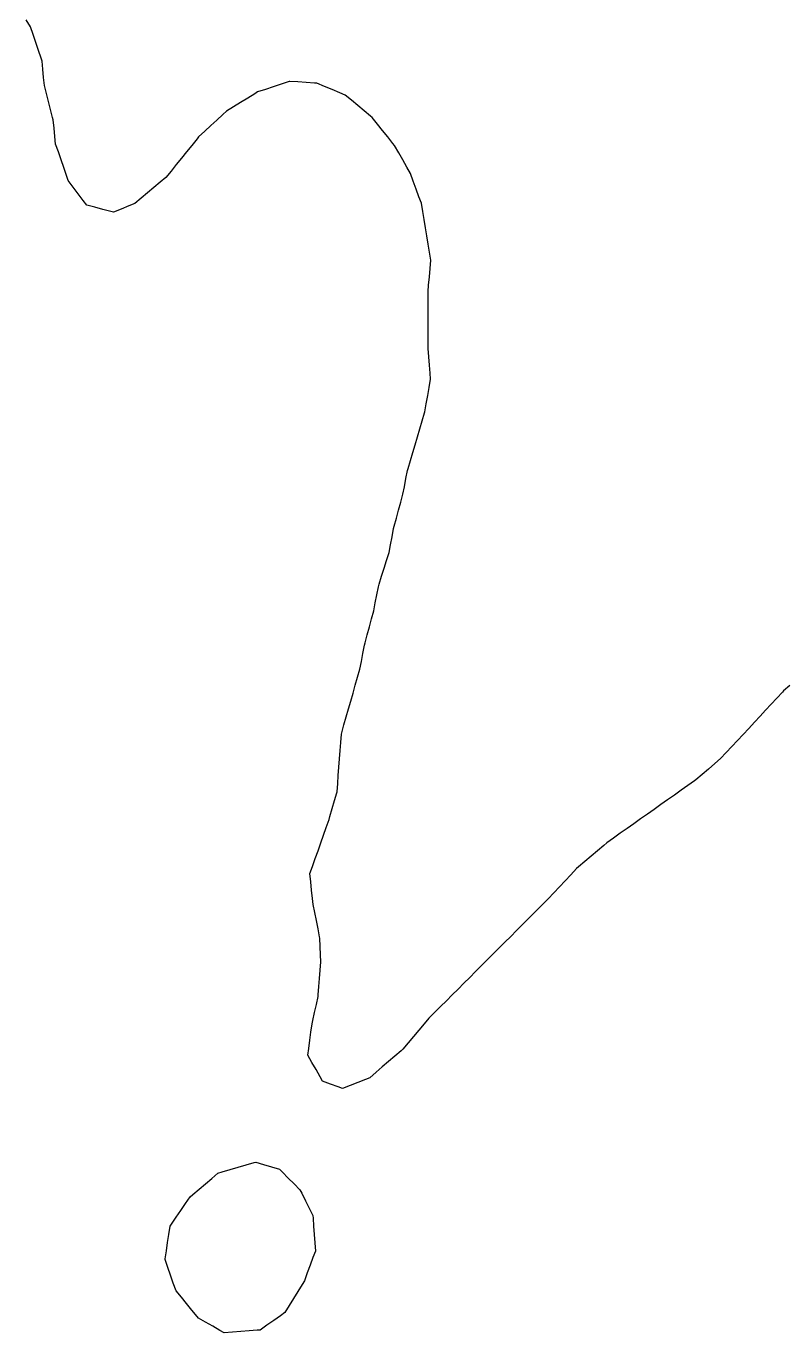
# Model space of a CAD drawing. Header units: millimetres. Extents: x 0 to 2762, y 6 to 2482.
# Drawn here: x 1916.2 to 2007.8, y 1104.9 to 1262.9 of the extents above; entities that cross this region are included whole.
import ezdxf

# ---------------------------------------------------------------- set-up
doc = ezdxf.new("R2010")
doc.units = ezdxf.units.MM
for name, color, linetype in [('ALL_HOLES', 1, 'Continuous'), ('OUTLINE_ISLAND_01_HOLE_58', 1, 'Continuous'), ('OUTLINE_ISLAND_01_HOLE_96', 1, 'Continuous')]:
    doc.layers.add(name, color=color, linetype=linetype)

msp = doc.modelspace()

# ---------------------------------------------------------------- linework, layer by layer
at = {"layer": 'ALL_HOLES'}
msp.add_lwpolyline([(2008.4441, 1183.1576), (2007.6775, 1182.5155), (2007.5497, 1182.3782), (2006.8684, 1181.6462), (2006.1871, 1180.9142), (2005.5058, 1180.1823), (2004.8244, 1179.4503), (2004.1431, 1178.7183), (2003.4618, 1177.9863), (2002.7804, 1177.2544), (2002.0991, 1176.5224), (2001.4178, 1175.7904), (2000.7364, 1175.0584), (2000.0551, 1174.3265), (1999.3584, 1173.727), (1998.6004, 1173.0747), (1997.8424, 1172.4225), (1997.0844, 1171.7702), (1996.9269, 1171.6588), (1996.1104, 1171.0814), (1995.294, 1170.5039), (1994.4776, 1169.9265), (1993.6611, 1169.3491), (1992.8447, 1168.7716), (1992.0283, 1168.1942), (1991.2118, 1167.6167), (1990.3954, 1167.0393), (1989.579, 1166.4619), (1988.7625, 1165.8844), (1987.9461, 1165.307), (1987.1297, 1164.7295), (1986.3132, 1164.1521), (1985.944, 1163.8416), (1985.1787, 1163.1979), (1984.4135, 1162.5542), (1983.6482, 1161.9105), (1982.8829, 1161.2668), (1982.6629, 1161.033), (1981.9775, 1160.3048), (1981.2922, 1159.5765), (1980.6069, 1158.8483), (1979.9215, 1158.1201), (1979.2362, 1157.3918), (1978.9424, 1157.0975), (1978.2359, 1156.3898), (1977.5294, 1155.6821), (1976.8229, 1154.9744), (1976.1164, 1154.2666), (1975.4099, 1153.5589), (1974.7034, 1152.8512), (1973.9969, 1152.1435), (1973.2904, 1151.4358), (1972.5839, 1150.7281), (1971.8774, 1150.0203), (1971.1709, 1149.3126), (1970.4644, 1148.6049), (1969.7579, 1147.8972), (1969.0514, 1147.1895), (1968.3449, 1146.4818), (1967.6384, 1145.774), (1966.9319, 1145.0663), (1966.2255, 1144.3586), (1965.519, 1143.6509), (1964.8125, 1142.9432), (1964.2462, 1142.2716), (1963.6016, 1141.5071), (1962.957, 1140.7426), (1962.3124, 1139.9781), (1961.6678, 1139.2135), (1961.4612, 1139.0348), (1960.7048, 1138.3806), (1959.9485, 1137.7264), (1959.1922, 1137.0722), (1958.4359, 1136.418), (1957.6796, 1135.7638), (1957.1725, 1135.5621), (1956.2433, 1135.1924), (1955.3142, 1134.8228), (1954.385, 1134.4532), (1953.8588, 1134.6464), (1952.9201, 1134.9911), (1951.9814, 1135.3357), (1951.6773, 1135.8765), (1951.1872, 1136.7482), (1950.6971, 1137.6198), (1950.2069, 1138.4915), (1950.3132, 1139.2936), (1950.4445, 1140.2849), (1950.5758, 1141.2762), (1950.7071, 1142.2676), (1950.7953, 1142.6632), (1951.013, 1143.6392), (1951.2306, 1144.6152), (1951.4482, 1145.5913), (1951.4631, 1145.778), (1951.5427, 1146.7748), (1951.6222, 1147.7716), (1951.7018, 1148.7685), (1951.7814, 1149.7653), (1951.7451, 1150.6176), (1951.7026, 1151.6167), (1951.6601, 1152.6158), (1951.6254, 1152.7881), (1951.4283, 1153.7685), (1951.2311, 1154.7489), (1951.034, 1155.7293), (1950.8369, 1156.7096), (1950.7617, 1157.4438), (1950.6598, 1158.4386), (1950.558, 1159.4334), (1950.4561, 1160.4282), (1950.7669, 1161.309), (1951.0997, 1162.252), (1951.4325, 1163.195), (1951.7653, 1164.138), (1952.0981, 1165.081), (1952.4309, 1166.024), (1952.7637, 1166.967), (1952.8722, 1167.3347), (1953.1553, 1168.2938), (1953.4385, 1169.2529), (1953.7216, 1170.2119), (1953.729, 1170.3109), (1953.8034, 1171.3082), (1953.8778, 1172.3054), (1953.9523, 1173.3026), (1954.0267, 1174.2998), (1954.1011, 1175.2971), (1954.1755, 1176.2943), (1954.25, 1177.2915), (1954.2934, 1177.4442), (1954.5671, 1178.406), (1954.8408, 1179.3678), (1955.1145, 1180.3296), (1955.3882, 1181.2914), (1955.6618, 1182.2532), (1955.9355, 1183.2151), (1956.2092, 1184.1769), (1956.4829, 1185.1387), (1956.6621, 1186.0734), (1956.8504, 1187.0555), (1957.0387, 1188.0376), (1957.1204, 1188.3395), (1957.3816, 1189.3048), (1957.6428, 1190.2701), (1957.904, 1191.2353), (1958.1652, 1192.2006), (1958.3455, 1193.1429), (1958.5335, 1194.1251), (1958.7215, 1195.1073), (1958.8189, 1195.4205), (1959.1158, 1196.3754), (1959.4127, 1197.3303), (1959.7097, 1198.2852), (1960.0066, 1199.2401), (1960.1847, 1200.1662), (1960.3735, 1201.1482), (1960.5623, 1202.1302), (1960.6395, 1202.4157), (1960.9006, 1203.381), (1961.1616, 1204.3463), (1961.4226, 1205.3116), (1961.6837, 1206.277), (1961.8582, 1207.1856), (1962.0468, 1208.1676), (1962.2354, 1209.1497), (1962.3098, 1209.3986), (1962.5958, 1210.3568), (1962.8819, 1211.315), (1963.168, 1212.2733), (1963.4541, 1213.2315), (1963.7402, 1214.1897), (1964.0263, 1215.1479), (1964.3124, 1216.1061), (1964.3359, 1216.2429), (1964.5058, 1217.2284), (1964.6757, 1218.2138), (1964.8455, 1219.1993), (1965.0154, 1220.1848), (1964.9607, 1220.9049), (1964.8849, 1221.902), (1964.8091, 1222.8991), (1964.7334, 1223.8963), (1964.7325, 1224.8064), (1964.7316, 1225.8064), (1964.7306, 1226.8064), (1964.7296, 1227.8064), (1964.7287, 1228.8064), (1964.7277, 1229.8064), (1964.7268, 1230.8064), (1964.7949, 1231.5692), (1964.8838, 1232.5652), (1964.9727, 1233.5612), (1965.0616, 1234.5573), (1964.8993, 1235.5332), (1964.7353, 1236.5197), (1964.5712, 1237.5061), (1964.4072, 1238.4926), (1964.2432, 1239.4791), (1964.0791, 1240.4655), (1963.9151, 1241.452), (1963.6274, 1242.2274), (1963.2795, 1243.1649), (1962.9317, 1244.1025), (1962.5838, 1245.04), (1962.1526, 1245.8103), (1961.6641, 1246.6829), (1961.1756, 1247.5555), (1960.6871, 1248.428), (1960.4803, 1248.6844), (1959.8523, 1249.4626), (1959.2243, 1250.2408), (1958.5963, 1251.019), (1957.9683, 1251.7972), (1957.7686, 1251.9648), (1957.0026, 1252.6076), (1956.2366, 1253.2505), (1955.4706, 1253.8933), (1954.7046, 1254.5361), (1954.0513, 1254.8078), (1953.1279, 1255.1918), (1952.2046, 1255.5757), (1951.2812, 1255.9597), (1951.001, 1255.9782), (1950.0031, 1256.0439), (1949.0053, 1256.1096), (1948.0075, 1256.1754), (1947.9309, 1256.1504), (1946.9803, 1255.84), (1946.0297, 1255.5296), (1945.0791, 1255.2192), (1944.1284, 1254.9089), (1943.7843, 1254.6957), (1942.9343, 1254.1689), (1942.0843, 1253.6422), (1941.2342, 1253.1155), (1940.3842, 1252.5888), (1939.9509, 1252.1891), (1939.2158, 1251.5111), (1938.4808, 1250.8331), (1937.7457, 1250.155), (1937.0107, 1249.477), (1936.8124, 1249.231), (1936.1848, 1248.4525), (1935.5571, 1247.674), (1934.9295, 1246.8955), (1934.3019, 1246.117), (1933.6743, 1245.3385), (1933.0467, 1244.5599), (1932.3591, 1243.9872), (1931.5908, 1243.3472), (1930.8225, 1242.7071), (1930.0541, 1242.067), (1929.2858, 1241.427), (1928.5641, 1241.1294), (1927.6396, 1240.7482), (1926.7151, 1240.367), (1926.3979, 1240.4509), (1925.4311, 1240.7066), (1924.4644, 1240.9623), (1923.4976, 1241.218), (1923.0588, 1241.8037), (1922.4592, 1242.6039), (1921.8595, 1243.4042), (1921.2599, 1244.2045), (1921.0445, 1244.8264), (1920.7173, 1245.7713), (1920.3901, 1246.7163), (1920.0629, 1247.6612), (1919.7357, 1248.6062), (1919.6435, 1249.5264), (1919.5438, 1250.5214), (1919.4441, 1251.5164), (1919.3678, 1251.8152), (1919.1203, 1252.7841), (1918.8728, 1253.753), (1918.6253, 1254.7219), (1918.3778, 1255.6908), (1918.2853, 1256.6439), (1918.1887, 1257.6392), (1918.0921, 1258.6346), (1917.9728, 1258.9873), (1917.6524, 1259.9345), (1917.3319, 1260.8818), (1917.0115, 1261.8291), (1916.6911, 1262.7764), (1916.1709, 1263.6178)], dxfattribs=at)
msp.add_lwpolyline([(1943.8986, 1125.5564), (1944.8564, 1125.269), (1945.8143, 1124.9817), (1946.7721, 1124.6943), (1947.1208, 1124.3461), (1947.8285, 1123.6395), (1948.5361, 1122.9329), (1949.2437, 1122.2263), (1949.4612, 1121.795), (1949.9113, 1120.902), (1950.3614, 1120.009), (1950.8116, 1119.116), (1950.8331, 1118.8047), (1950.9021, 1117.8071), (1950.9711, 1116.8095), (1951.0401, 1115.8119), (1951.1091, 1114.8143), (1950.8224, 1114.042), (1950.4743, 1113.1045), (1950.1263, 1112.1671), (1949.7782, 1111.2296), (1949.5107, 1110.7892), (1948.9916, 1109.9345), (1948.4725, 1109.0798), (1947.9534, 1108.2251), (1947.4343, 1107.3704), (1946.8934, 1106.9919), (1946.0741, 1106.4186), (1945.2548, 1105.8453), (1944.4354, 1105.2719), (1944.0917, 1105.2447), (1943.0948, 1105.1656), (1942.098, 1105.0866), (1941.1011, 1105.0075), (1940.1042, 1104.9284), (1939.5886, 1105.2231), (1938.7204, 1105.7193), (1937.8522, 1106.2156), (1936.984, 1106.7118), (1936.8203, 1106.9115), (1936.1862, 1107.6848), (1935.5522, 1108.4581), (1934.9182, 1109.2314), (1934.2841, 1110.0047), (1934.2829, 1110.0083), (1933.9493, 1110.951), (1933.6158, 1111.8937), (1933.2822, 1112.8365), (1932.9487, 1113.7792), (1932.9617, 1113.8668), (1933.1091, 1114.8559), (1933.2565, 1115.8449), (1933.4039, 1116.834), (1933.5514, 1117.8231), (1933.7297, 1118.0813), (1934.298, 1118.9042), (1934.8662, 1119.727), (1935.4345, 1120.5499), (1936.0027, 1121.3727), (1936.3111, 1121.6376), (1937.0696, 1122.2892), (1937.8281, 1122.9409), (1938.5866, 1123.5926), (1939.3451, 1124.2442), (1939.8572, 1124.3918), (1940.8181, 1124.6687), (1941.779, 1124.9456), (1942.7399, 1125.2225), (1943.7008, 1125.4994)], close=True, dxfattribs=at)
at = {"layer": 'OUTLINE_ISLAND_01_HOLE_58'}
msp.add_lwpolyline([(1943.8986, 1125.5564), (1944.8564, 1125.269), (1945.8143, 1124.9817), (1946.7721, 1124.6943), (1947.1208, 1124.3461), (1947.8285, 1123.6395), (1948.5361, 1122.9329), (1949.2437, 1122.2263), (1949.4612, 1121.795), (1949.9113, 1120.902), (1950.3614, 1120.009), (1950.8116, 1119.116), (1950.8331, 1118.8047), (1950.9021, 1117.8071), (1950.9711, 1116.8095), (1951.0401, 1115.8119), (1951.1091, 1114.8143), (1950.8224, 1114.042), (1950.4743, 1113.1045), (1950.1263, 1112.1671), (1949.7782, 1111.2296), (1949.5107, 1110.7892), (1948.9916, 1109.9345), (1948.4725, 1109.0798), (1947.9534, 1108.2251), (1947.4343, 1107.3704), (1946.8934, 1106.9919), (1946.0741, 1106.4186), (1945.2548, 1105.8453), (1944.4354, 1105.2719), (1944.0917, 1105.2447), (1943.0948, 1105.1656), (1942.098, 1105.0866), (1941.1011, 1105.0075), (1940.1042, 1104.9284), (1939.5886, 1105.2231), (1938.7204, 1105.7193), (1937.8522, 1106.2156), (1936.984, 1106.7118), (1936.8203, 1106.9115), (1936.1862, 1107.6848), (1935.5522, 1108.4581), (1934.9182, 1109.2314), (1934.2841, 1110.0047), (1934.2829, 1110.0083), (1933.9493, 1110.951), (1933.6158, 1111.8937), (1933.2822, 1112.8365), (1932.9487, 1113.7792), (1932.9617, 1113.8668), (1933.1091, 1114.8559), (1933.2565, 1115.8449), (1933.4039, 1116.834), (1933.5514, 1117.8231), (1933.7297, 1118.0813), (1934.298, 1118.9042), (1934.8662, 1119.727), (1935.4345, 1120.5499), (1936.0027, 1121.3727), (1936.3111, 1121.6376), (1937.0696, 1122.2892), (1937.8281, 1122.9409), (1938.5866, 1123.5926), (1939.3451, 1124.2442), (1939.8572, 1124.3918), (1940.8181, 1124.6687), (1941.779, 1124.9456), (1942.7399, 1125.2225), (1943.7008, 1125.4994)], close=True, dxfattribs=at)
at = {"layer": 'OUTLINE_ISLAND_01_HOLE_96'}
msp.add_lwpolyline([(2008.4441, 1183.1576), (2007.6775, 1182.5155), (2007.5497, 1182.3782), (2006.8684, 1181.6462), (2006.1871, 1180.9142), (2005.5058, 1180.1823), (2004.8244, 1179.4503), (2004.1431, 1178.7183), (2003.4618, 1177.9863), (2002.7804, 1177.2544), (2002.0991, 1176.5224), (2001.4178, 1175.7904), (2000.7364, 1175.0584), (2000.0551, 1174.3265), (1999.3584, 1173.727), (1998.6004, 1173.0747), (1997.8424, 1172.4225), (1997.0844, 1171.7702), (1996.9269, 1171.6588), (1996.1104, 1171.0814), (1995.294, 1170.5039), (1994.4776, 1169.9265), (1993.6611, 1169.3491), (1992.8447, 1168.7716), (1992.0283, 1168.1942), (1991.2118, 1167.6167), (1990.3954, 1167.0393), (1989.579, 1166.4619), (1988.7625, 1165.8844), (1987.9461, 1165.307), (1987.1297, 1164.7295), (1986.3132, 1164.1521), (1985.944, 1163.8416), (1985.1787, 1163.1979), (1984.4135, 1162.5542), (1983.6482, 1161.9105), (1982.8829, 1161.2668), (1982.6629, 1161.033), (1981.9775, 1160.3048), (1981.2922, 1159.5765), (1980.6069, 1158.8483), (1979.9215, 1158.1201), (1979.2362, 1157.3918), (1978.9424, 1157.0975), (1978.2359, 1156.3898), (1977.5294, 1155.6821), (1976.8229, 1154.9744), (1976.1164, 1154.2666), (1975.4099, 1153.5589), (1974.7034, 1152.8512), (1973.9969, 1152.1435), (1973.2904, 1151.4358), (1972.5839, 1150.7281), (1971.8774, 1150.0203), (1971.1709, 1149.3126), (1970.4644, 1148.6049), (1969.7579, 1147.8972), (1969.0514, 1147.1895), (1968.3449, 1146.4818), (1967.6384, 1145.774), (1966.9319, 1145.0663), (1966.2255, 1144.3586), (1965.519, 1143.6509), (1964.8125, 1142.9432), (1964.2462, 1142.2716), (1963.6016, 1141.5071), (1962.957, 1140.7426), (1962.3124, 1139.9781), (1961.6678, 1139.2135), (1961.4612, 1139.0348), (1960.7048, 1138.3806), (1959.9485, 1137.7264), (1959.1922, 1137.0722), (1958.4359, 1136.418), (1957.6796, 1135.7638), (1957.1725, 1135.5621), (1956.2433, 1135.1924), (1955.3142, 1134.8228), (1954.385, 1134.4532), (1953.8588, 1134.6464), (1952.9201, 1134.9911), (1951.9814, 1135.3357), (1951.6773, 1135.8765), (1951.1872, 1136.7482), (1950.6971, 1137.6198), (1950.2069, 1138.4915), (1950.3132, 1139.2936), (1950.4445, 1140.2849), (1950.5758, 1141.2762), (1950.7071, 1142.2676), (1950.7953, 1142.6632), (1951.013, 1143.6392), (1951.2306, 1144.6152), (1951.4482, 1145.5913), (1951.4631, 1145.778), (1951.5427, 1146.7748), (1951.6222, 1147.7716), (1951.7018, 1148.7685), (1951.7814, 1149.7653), (1951.7451, 1150.6176), (1951.7026, 1151.6167), (1951.6601, 1152.6158), (1951.6254, 1152.7881), (1951.4283, 1153.7685), (1951.2311, 1154.7489), (1951.034, 1155.7293), (1950.8369, 1156.7096), (1950.7617, 1157.4438), (1950.6598, 1158.4386), (1950.558, 1159.4334), (1950.4561, 1160.4282), (1950.7669, 1161.309), (1951.0997, 1162.252), (1951.4325, 1163.195), (1951.7653, 1164.138), (1952.0981, 1165.081), (1952.4309, 1166.024), (1952.7637, 1166.967), (1952.8722, 1167.3347), (1953.1553, 1168.2938), (1953.4385, 1169.2529), (1953.7216, 1170.2119), (1953.729, 1170.3109), (1953.8034, 1171.3082), (1953.8778, 1172.3054), (1953.9523, 1173.3026), (1954.0267, 1174.2998), (1954.1011, 1175.2971), (1954.1755, 1176.2943), (1954.25, 1177.2915), (1954.2934, 1177.4442), (1954.5671, 1178.406), (1954.8408, 1179.3678), (1955.1145, 1180.3296), (1955.3882, 1181.2914), (1955.6618, 1182.2532), (1955.9355, 1183.2151), (1956.2092, 1184.1769), (1956.4829, 1185.1387), (1956.6621, 1186.0734), (1956.8504, 1187.0555), (1957.0387, 1188.0376), (1957.1204, 1188.3395), (1957.3816, 1189.3048), (1957.6428, 1190.2701), (1957.904, 1191.2353), (1958.1652, 1192.2006), (1958.3455, 1193.1429), (1958.5335, 1194.1251), (1958.7215, 1195.1073), (1958.8189, 1195.4205), (1959.1158, 1196.3754), (1959.4127, 1197.3303), (1959.7097, 1198.2852), (1960.0066, 1199.2401), (1960.1847, 1200.1662), (1960.3735, 1201.1482), (1960.5623, 1202.1302), (1960.6395, 1202.4157), (1960.9006, 1203.381), (1961.1616, 1204.3463), (1961.4226, 1205.3116), (1961.6837, 1206.277), (1961.8582, 1207.1856), (1962.0468, 1208.1676), (1962.2354, 1209.1497), (1962.3098, 1209.3986), (1962.5958, 1210.3568), (1962.8819, 1211.315), (1963.168, 1212.2733), (1963.4541, 1213.2315), (1963.7402, 1214.1897), (1964.0263, 1215.1479), (1964.3124, 1216.1061), (1964.3359, 1216.2429), (1964.5058, 1217.2284), (1964.6757, 1218.2138), (1964.8455, 1219.1993), (1965.0154, 1220.1848), (1964.9607, 1220.9049), (1964.8849, 1221.902), (1964.8091, 1222.8991), (1964.7334, 1223.8963), (1964.7325, 1224.8064), (1964.7316, 1225.8064), (1964.7306, 1226.8064), (1964.7296, 1227.8064), (1964.7287, 1228.8064), (1964.7277, 1229.8064), (1964.7268, 1230.8064), (1964.7949, 1231.5692), (1964.8838, 1232.5652), (1964.9727, 1233.5612), (1965.0616, 1234.5573), (1964.8993, 1235.5332), (1964.7353, 1236.5197), (1964.5712, 1237.5061), (1964.4072, 1238.4926), (1964.2432, 1239.4791), (1964.0791, 1240.4655), (1963.9151, 1241.452), (1963.6274, 1242.2274), (1963.2795, 1243.1649), (1962.9317, 1244.1025), (1962.5838, 1245.04), (1962.1526, 1245.8103), (1961.6641, 1246.6829), (1961.1756, 1247.5555), (1960.6871, 1248.428), (1960.4803, 1248.6844), (1959.8523, 1249.4626), (1959.2243, 1250.2408), (1958.5963, 1251.019), (1957.9683, 1251.7972), (1957.7686, 1251.9648), (1957.0026, 1252.6076), (1956.2366, 1253.2505), (1955.4706, 1253.8933), (1954.7046, 1254.5361), (1954.0513, 1254.8078), (1953.1279, 1255.1918), (1952.2046, 1255.5757), (1951.2812, 1255.9597), (1951.001, 1255.9782), (1950.0031, 1256.0439), (1949.0053, 1256.1096), (1948.0075, 1256.1754), (1947.9309, 1256.1504), (1946.9803, 1255.84), (1946.0297, 1255.5296), (1945.0791, 1255.2192), (1944.1284, 1254.9089), (1943.7843, 1254.6957), (1942.9343, 1254.1689), (1942.0843, 1253.6422), (1941.2342, 1253.1155), (1940.3842, 1252.5888), (1939.9509, 1252.1891), (1939.2158, 1251.5111), (1938.4808, 1250.8331), (1937.7457, 1250.155), (1937.0107, 1249.477), (1936.8124, 1249.231), (1936.1848, 1248.4525), (1935.5571, 1247.674), (1934.9295, 1246.8955), (1934.3019, 1246.117), (1933.6743, 1245.3385), (1933.0467, 1244.5599), (1932.3591, 1243.9872), (1931.5908, 1243.3472), (1930.8225, 1242.7071), (1930.0541, 1242.067), (1929.2858, 1241.427), (1928.5641, 1241.1294), (1927.6396, 1240.7482), (1926.7151, 1240.367), (1926.3979, 1240.4509), (1925.4311, 1240.7066), (1924.4644, 1240.9623), (1923.4976, 1241.218), (1923.0588, 1241.8037), (1922.4592, 1242.6039), (1921.8595, 1243.4042), (1921.2599, 1244.2045), (1921.0445, 1244.8264), (1920.7173, 1245.7713), (1920.3901, 1246.7163), (1920.0629, 1247.6612), (1919.7357, 1248.6062), (1919.6435, 1249.5264), (1919.5438, 1250.5214), (1919.4441, 1251.5164), (1919.3678, 1251.8152), (1919.1203, 1252.7841), (1918.8728, 1253.753), (1918.6253, 1254.7219), (1918.3778, 1255.6908), (1918.2853, 1256.6439), (1918.1887, 1257.6392), (1918.0921, 1258.6346), (1917.9728, 1258.9873), (1917.6524, 1259.9345), (1917.3319, 1260.8818), (1917.0115, 1261.8291), (1916.6911, 1262.7764), (1916.1709, 1263.6178)], dxfattribs=at)

doc.saveas('drawing.dxf')
